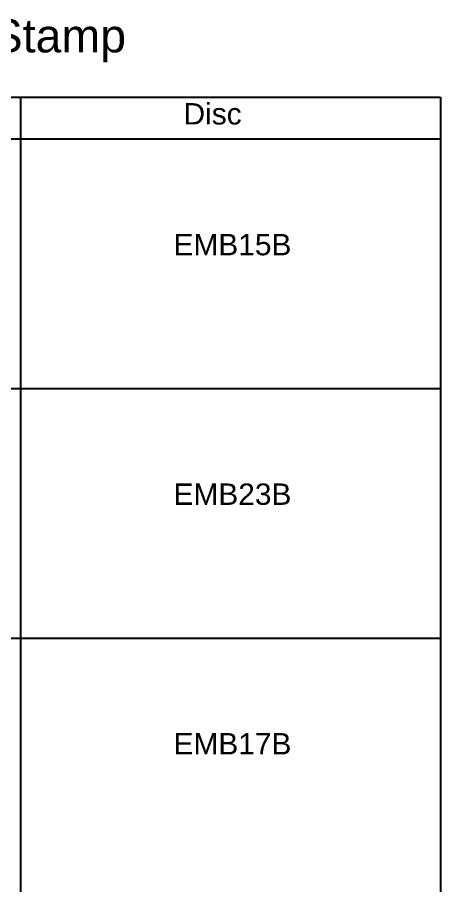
# Model space of a CAD drawing. Header units: millimetres. Extents: x 2977 to 3722, y 961 to 1309.
# Drawn here: x 3088.1 to 3177.1, y 1126.7 to 1309.5 of the extents above; entities that cross this region are included whole.
import ezdxf

# ---------------------------------------------------------------- set-up
doc = ezdxf.new("R2010")
doc.units = ezdxf.units.MM
doc.layers.add('AM_0', color=7, linetype='Continuous', lineweight=40)
doc.styles.get("Standard").update_dxf_attribs({"font": 'arial.ttf'})

msp = doc.modelspace()

# ---------------------------------------------------------------- linework, layer by layer
at = {"layer": 'AM_0'}
for p, q in [((2977.104, 1292.666), (3177.104, 1292.666)), ((3088.733, 1292.666), (3088.733, 968.58)), ((3177.104, 1292.666), (3177.104, 968.58)), ((2977.104, 1283.892), (3177.104, 1283.892)), ((2977.104, 1231.34), (3177.104, 1231.34)), ((2977.104, 1178.788), (3177.104, 1178.788))]:
    msp.add_line(p, q, dxfattribs=at)

# ---------------------------------------------------------------- texts
at = {"layer": 'AM_0', "char_height": 2.5, "attachment_point": 1}
for s, insert in [('\\pi44.185;{\\H1.2x;\\P\\H1.5556x; \\H0.96429x;\\P\\pi0;\\H1.5556x;Coating Stamp\\H1.1044x; }', (3046.278, 1321.613)), ('\\pi44.185;{\\H1.2x;\\P\\H1.5556x; \\H0.96429x;\\P\\H1.1358x; \\H0.88043x;\\P\\pi0;Disc\\H1.1029x; }', (3123.048, 1311.43)), ('\\pi44.185;{\\H1.2x;\\P\\H1.5556x; \\H0.96429x;\\P\\H1.1358x; \\H0.88043x;\\P\\pi32.197;EMB15B\\H1.107x; }', (3088.733, 1283.892)), ('\\pi44.185;{\\H1.2x;\\P\\H1.5556x; \\H0.96429x;\\P\\H1.1358x; \\H0.88043x;\\P\\pi32.197;EMB23B\\H1.107x; }', (3088.733, 1231.34)), ('\\pi44.185;{\\H1.2x;\\P\\H1.5556x; \\H0.96429x;\\P\\H1.1358x; \\H0.88043x;\\P\\pi32.197;EMB17B\\H1.107x; }', (3088.733, 1178.788))]:
    msp.add_mtext_dynamic_manual_height_columns(s, width=88.37085, gutter_width=12.5, heights=[52.552], dxfattribs=dict(at, insert=insert))

doc.saveas('drawing.dxf')
